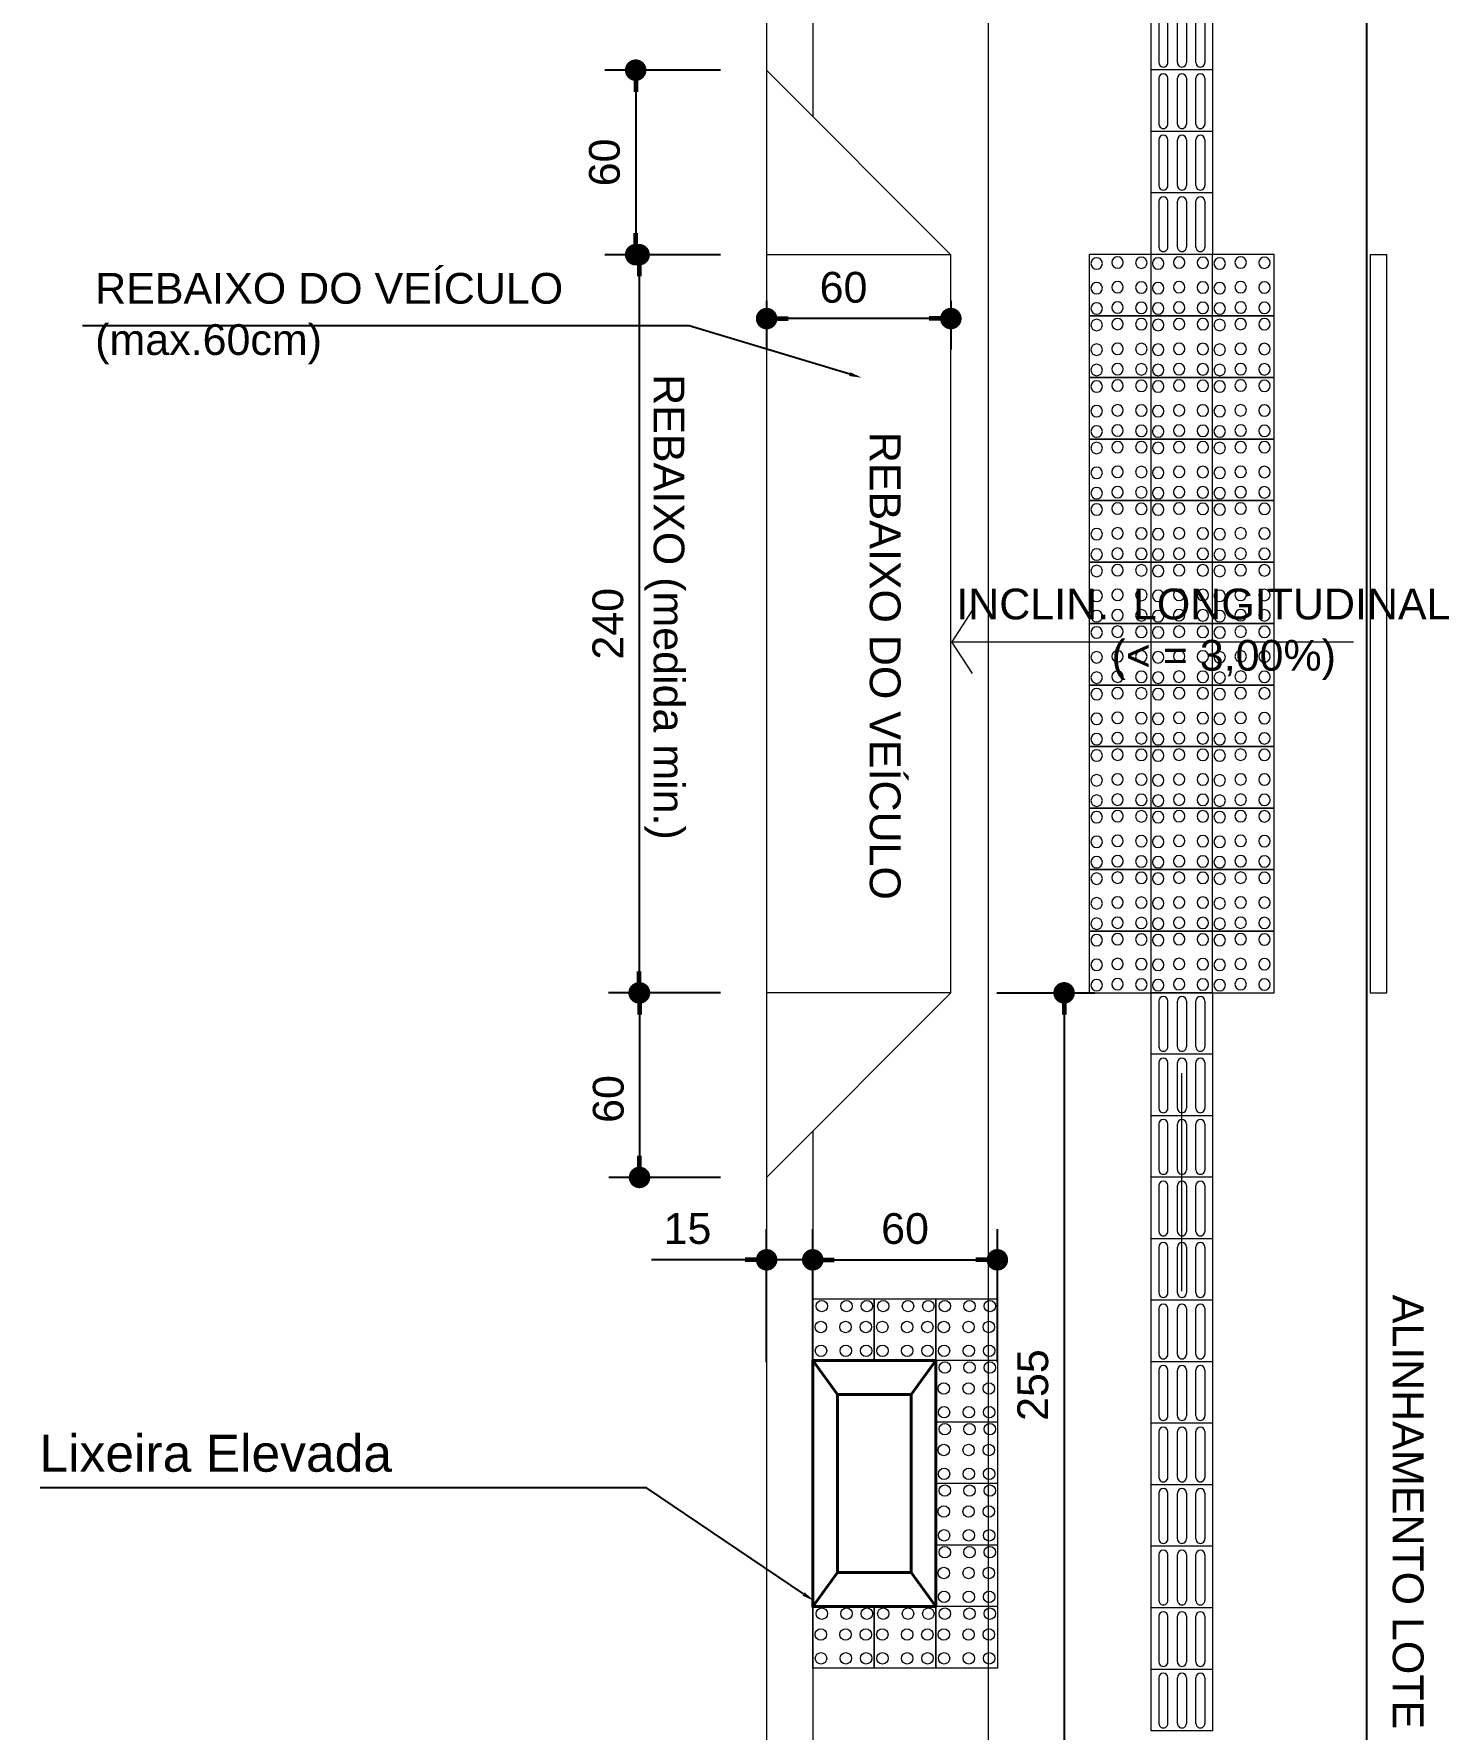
# Model space of a CAD drawing. Header units: millimetres. Extents: x 2084 to 63904, y -2368 to 2343.
# Drawn here: x 61986 to 62446, y -1380 to -829 of the extents above; entities that cross this region are included whole.
import ezdxf
from ezdxf import colors
from ezdxf.entities.mleader import LeaderData, LeaderLine
from ezdxf.math import Vec2, Vec3

# ---------------------------------------------------------------- set-up
doc = ezdxf.new("R2010")
doc.units = ezdxf.units.MM
doc.header["$PDMODE"] = 2
doc.layers.get('0').update_dxf_attribs({"color": 8})
doc.layers.get('Defpoints').update_dxf_attribs({"lineweight": 0})
for name, color, linetype, lineweight in [('BLOCOS', 1, 'Continuous', 5), ('COTAS', 1, 'Continuous', 0), ('P1', 1, 'Continuous', 5), ('P4', 4, 'Continuous', 40), ('P6', 6, 'Continuous', 60), ('PASSEIO PÚBLIOO', 252, 'Continuous', 13), ('PISO PODOTÁTIL-ALERTA', 1, 'Continuous', 5), ('TEXTO PADRÃO', 2, 'Continuous', 15)]:
    doc.layers.add(name, color=color, linetype=linetype, lineweight=lineweight)
doc.layers.add('LINHAS', color=3, linetype='Continuous')
doc.layers.add('TEXTO', color=2, linetype='Continuous')
doc.styles.get("Standard").update_dxf_attribs({"font": 'arial.ttf'})
doc.dimstyles.new('1-50', dxfattribs={"dimtxt": 10, "dimasz": 7, "dimexe": 10, "dimexo": 15, "dimgap": 5, "dimtad": 1, "dimdec": 0, "dimtxsty": 'Standard', "dimblk": 'DOT', "dimcen": 2.5, "dimclrd": 5, "dimclre": 5, "dimclrt": 7, "dimadec": 0, "dimazin": 0, "dimtfac": 1, "dimtdec": 0, "dimtmove": 0, "dimatfit": 3, "dimldrblk": 'DOT', "dimfxl": 10, "dimarcsym": 0})

# ---------------------------------------------------------------- blocks, each defined once
blk = doc.blocks.new('Piso tátil direcional')
for p, q in [((0, 0), (20, 0)), ((0, 0), (0, -20)), ((20, 0), (20, -20)), ((2.71, -2.52), (17.6, -2.52)), ((17.6, -5.44), (2.71, -5.44)), ((2.71, -8.54), (17.6, -8.54)), ((17.6, -11.46), (2.71, -11.46)), ((17.6, -14.56), (2.71, -14.56)), ((20, -20), (0, -20)), ((2.71, -17.48), (17.6, -17.48))]:
    blk.add_line(p, q)
for centre, start, end in [((2.71, -3.98), 90, 270), ((2.71, -3.98), 90, 270), ((17.6, -3.98), 270, 90), ((2.71, -10), 90, 270), ((2.71, -10), 90, 270), ((17.6, -10), 270, 90), ((2.71, -16.02), 90, 270), ((2.71, -16.02), 90, 270), ((17.6, -16.02), 270, 90)]:
    blk.add_arc(centre, 1.46, start, end)
blk = doc.blocks.new('DOT')
at = {"layer": 'P6', "color": 0, "linetype": 'ByBlock'}
blk.add_line((-0.5, 0), (-1, 0), dxfattribs=at)
at = {"layer": 'P6', "color": 0, "linetype": 'ByBlock', "const_width": 0.5}
blk.add_lwpolyline([(-0.25, 0, 1), (0.25, 0, 1)], format="xyb", close=True, dxfattribs=at)
blk = doc.blocks.new('*D50')
at = {"layer": 'COTAS', "color": 5, "lineweight": -2, "transparency": 16777216}
for p, q in [((62209.14, -1141), (62172.82, -1141)), ((62182.82, -1148), (62182.82, -1194)), ((62209.14, -1201), (62172.82, -1201))]:
    blk.add_line(p, q, dxfattribs=at)
at = {"layer": 'Defpoints', "color": 0, "transparency": 16777216}
for p in [(62224.14, -1141), (62182.82, -1201), (62224.14, -1201, 10)]:
    blk.add_point(p, dxfattribs=at)
at = {"layer": 'COTAS', "color": 5, "lineweight": -2, "transparency": 16777216, "xscale": 7, "yscale": 7, "zscale": 7}
for p, rotation in [((62182.82, -1141), 90), ((62182.82, -1201), 270)]:
    blk.add_blockref('DOT', p, dxfattribs=dict(at, rotation=rotation))
at = {"layer": 'COTAS', "color": 7, "transparency": 16777216, "insert": (62172.72, -1175.49), "char_height": 10, "attachment_point": 5, "rotation": 90}
blk.add_mtext('60', dxfattribs=at)
blk = doc.blocks.new('_DOT')
at = {"color": 0, "linetype": 'ByBlock', "lineweight": -2}
blk.add_line((-0.5, 0), (-1, 0), dxfattribs=at)
at = {"linetype": 'ByBlock', "lineweight": -2, "const_width": 0.5}
blk.add_lwpolyline([(-0.25, 0, 1), (0.25, 0, 1)], format="xyb", close=True, dxfattribs=at)
blk = doc.blocks.new('*D61')
at = {"layer": 'BLOCOS', "color": 5, "lineweight": -2, "transparency": 16777216}
for p, q in [((62224.14, -916), (62224.14, -931.77)), ((62284.03, -916), (62284.03, -931.77)), ((62277.03, -921.77), (62231.14, -921.77))]:
    blk.add_line(p, q, dxfattribs=at)
at = {"layer": 'Defpoints', "color": 0, "transparency": 16777216}
for p in [(62224.14, -901), (62284.03, -901), (62224.14, -921.77)]:
    blk.add_point(p, dxfattribs=at)
at = {"layer": 'BLOCOS', "color": 5, "lineweight": -2, "transparency": 16777216, "xscale": 7, "yscale": 7, "zscale": 7, "rotation": 180}
blk.add_blockref('DOT', (62224.14, -921.77), dxfattribs=at)
at = {"layer": 'BLOCOS', "color": 5, "lineweight": -2, "transparency": 16777216, "xscale": 7, "yscale": 7, "zscale": 7}
blk.add_blockref('DOT', (62284.03, -921.77), dxfattribs=at)
at = {"layer": 'BLOCOS', "color": 7, "transparency": 16777216, "insert": (62249.14, -911.66), "char_height": 10, "attachment_point": 5}
blk.add_mtext('60', dxfattribs=at)
blk = doc.blocks.new('*D51')
at = {"layer": 'COTAS', "color": 5, "lineweight": -2, "transparency": 16777216}
for p, q in [((62209.14, -901), (62172.69, -901)), ((62182.69, -908), (62182.69, -1134)), ((62209.14, -1141), (62172.69, -1141))]:
    blk.add_line(p, q, dxfattribs=at)
at = {"layer": 'Defpoints', "color": 0, "transparency": 16777216}
for p in [(62224.14, -901), (62182.69, -1141), (62224.14, -1141)]:
    blk.add_point(p, dxfattribs=at)
at = {"layer": 'COTAS', "color": 5, "lineweight": -2, "transparency": 16777216, "xscale": 7, "yscale": 7, "zscale": 7}
for p, rotation in [((62182.69, -901), 90), ((62182.69, -1141), 270)]:
    blk.add_blockref('DOT', p, dxfattribs=dict(at, rotation=rotation))
at = {"layer": 'COTAS', "color": 7, "transparency": 16777216, "insert": (62172.58, -1021), "char_height": 10, "attachment_point": 5, "rotation": 90}
blk.add_mtext('240', dxfattribs=at)
blk = doc.blocks.new('*D52')
at = {"layer": 'COTAS', "color": 5, "lineweight": -2, "transparency": 16777216}
for p, q in [((62209.14, -841), (62171.57, -841)), ((62181.57, -848), (62181.57, -894)), ((62209.14, -901), (62171.57, -901))]:
    blk.add_line(p, q, dxfattribs=at)
at = {"layer": 'Defpoints', "color": 0, "transparency": 16777216}
for p in [(62224.14, -841, 10), (62181.57, -901), (62224.14, -901, 10)]:
    blk.add_point(p, dxfattribs=at)
at = {"layer": 'COTAS', "color": 5, "lineweight": -2, "transparency": 16777216, "xscale": 7, "yscale": 7, "zscale": 7}
for p, rotation in [((62181.57, -841), 90), ((62181.57, -901), 270)]:
    blk.add_blockref('DOT', p, dxfattribs=dict(at, rotation=rotation))
at = {"layer": 'COTAS', "color": 7, "transparency": 16777216, "insert": (62171.46, -871), "char_height": 10, "attachment_point": 5, "rotation": 90}
blk.add_mtext('60', dxfattribs=at)
blk = doc.blocks.new('*D53')
at = {"layer": 'COTAS', "color": 5, "lineweight": -2, "transparency": 16777216}
for p, q in [((62239.14, -1261.03), (62239.14, -1217.79)), ((62299.14, -1261.03), (62299.14, -1217.79)), ((62246.14, -1227.79), (62292.14, -1227.79))]:
    blk.add_line(p, q, dxfattribs=at)
at = {"layer": 'Defpoints', "color": 0, "transparency": 16777216}
for p in [(62299.14, -1227.79), (62239.14, -1276.03), (62299.14, -1276.03)]:
    blk.add_point(p, dxfattribs=at)
at = {"layer": 'COTAS', "color": 5, "lineweight": -2, "transparency": 16777216, "xscale": 7, "yscale": 7, "zscale": 7, "rotation": 180}
blk.add_blockref('DOT', (62239.14, -1227.79), dxfattribs=at)
at = {"layer": 'COTAS', "color": 5, "lineweight": -2, "transparency": 16777216, "xscale": 7, "yscale": 7, "zscale": 7}
blk.add_blockref('DOT', (62299.14, -1227.79), dxfattribs=at)
at = {"layer": 'COTAS', "color": 7, "transparency": 16777216, "insert": (62269.14, -1217.68), "char_height": 10, "attachment_point": 5}
blk.add_mtext('60', dxfattribs=at)
blk = doc.blocks.new('*D63')
at = {"layer": 'COTAS', "color": 5, "lineweight": -2, "transparency": 16777216}
for p, q in [((62224.14, -1261.03), (62224.14, -1217.79)), ((62239.14, -1261.03), (62239.14, -1217.79)), ((62217.14, -1227.79), (62186.68, -1227.79)), ((62239.14, -1227.79), (62224.14, -1227.79)), ((62246.14, -1227.79), (62253.14, -1227.79))]:
    blk.add_line(p, q, dxfattribs=at)
at = {"layer": 'Defpoints', "color": 0, "transparency": 16777216}
for p in [(62224.14, -1227.79), (62224.14, -1276.03), (62239.14, -1276.03)]:
    blk.add_point(p, dxfattribs=at)
at = {"layer": 'COTAS', "color": 5, "lineweight": -2, "transparency": 16777216, "xscale": 7, "yscale": 7, "zscale": 7}
blk.add_blockref('DOT', (62224.14, -1227.79), dxfattribs=at)
at = {"layer": 'COTAS', "color": 5, "lineweight": -2, "transparency": 16777216, "xscale": 7, "yscale": 7, "zscale": 7, "rotation": 180}
blk.add_blockref('DOT', (62239.14, -1227.79), dxfattribs=at)
at = {"layer": 'COTAS', "color": 7, "transparency": 16777216, "insert": (62198.41, -1217.68), "char_height": 10, "attachment_point": 5}
blk.add_mtext('15', dxfattribs=at)
blk = doc.blocks.new('Piso tátil alerta')
for p, q in [((-20, 0), (0, 0)), ((-20, 0), (-20, -20)), ((0, 0), (0, -20)), ((0, -20), (-20, -20))]:
    blk.add_line(p, q)
for centre in [(-17.71, -2.43), (-10.91, -2.74), (-3.18, -2.67), (-17.71, -9.04), (-10.91, -9.34), (-3.18, -9.28), (-17.71, -17.08), (-10.91, -17.38), (-3.18, -17.32)]:
    blk.add_circle(centre, 1.86)
blk = doc.blocks.new('*D114')
at = {"layer": 'COTAS', "color": 5, "lineweight": -2, "transparency": 16777216}
for p, q in [((62299.03, -1141), (62330.84, -1141)), ((62320.84, -1148), (62320.84, -1389.03)), ((62299.03, -1396.03), (62330.84, -1396.03))]:
    blk.add_line(p, q, dxfattribs=at)
at = {"layer": 'Defpoints', "color": 0, "transparency": 16777216}
for p in [(62284.03, -1141, -10), (62284.03, -1396.03), (62320.84, -1396.03)]:
    blk.add_point(p, dxfattribs=at)
at = {"layer": 'COTAS', "color": 5, "lineweight": -2, "transparency": 16777216, "xscale": 7, "yscale": 7, "zscale": 7}
for p, rotation in [((62320.84, -1141), 90), ((62320.84, -1396.03), 270)]:
    blk.add_blockref('DOT', p, dxfattribs=dict(at, rotation=rotation))
at = {"layer": 'COTAS', "color": 7, "transparency": 16777216, "insert": (62310.73, -1268.52), "char_height": 10, "attachment_point": 5, "rotation": 90}
blk.add_mtext('255', dxfattribs=at)

msp = doc.modelspace()

# ---------------------------------------------------------------- linework, layer by layer
at = {"layer": 'BLOCOS'}
for points in [[(62291.03, -1016.5), (62284.39, -1026.85)], [(62291.03, -1037.2), (62284.39, -1026.85)]]:
    msp.add_lwpolyline(points, dxfattribs=at)
at = {"layer": 'COTAS'}
for p, q in [((62284.39, -1026.85), (62414.95, -1026.85)), ((62359.14, -1237.99), (62359.14, -1167.13))]:
    msp.add_line(p, q, dxfattribs=at)
at = {"layer": 'COTAS', "elevation": -10}
msp.add_lwpolyline([(62420.38, -1141), (62425.81, -1141), (62425.81, -901), (62420.38, -901)], close=True, dxfattribs=at)
at = {"layer": 'LINHAS'}
msp.add_line((62419.14, -692.23), (62419.14, -1542.93), dxfattribs=at)
at = {"layer": 'P1'}
for p, q in [((62224.14, -692.23), (62224.14, -1542.93)), ((62239.14, -692.23), (62239.14, -856.03)), ((62224.14, -841, -10), (62284.03, -901, -10)), ((62284.03, -901, -10), (62224.14, -901, -10)), ((62284.03, -1141, -10), (62284.03, -901, -10)), ((62284.03, -1141, -10), (62224.14, -1141, -10)), ((62224.14, -1201), (62284.03, -1141, -10)), ((62239.14, -1185.98), (62239.14, -1542.93))]:
    msp.add_line(p, q, dxfattribs=at)
at = {"layer": 'P4'}
for p, q in [((62239.14, -1260.53), (62247.16, -1271.58)), ((62279.14, -1260.53), (62271.12, -1271.58))]:
    msp.add_line(p, q, dxfattribs=at)
msp.add_lwpolyline([(62279.14, -1260.53), (62239.14, -1260.53), (62239.14, -1340.53), (62279.14, -1340.53)], close=True, dxfattribs=at)
for points in [[(62271.12, -1329.48), (62271.12, -1271.58), (62247.16, -1271.58), (62247.16, -1329.48)], [(62239.14, -1340.53), (62247.16, -1329.48), (62271.12, -1329.48), (62279.14, -1340.53)]]:
    msp.add_lwpolyline(points, dxfattribs=at)
at = {"layer": 'PASSEIO PÚBLIOO'}
msp.add_line((62296.12, -692.23), (62296.12, -1667.42), dxfattribs=at)

# ---------------------------------------------------------------- block references
at = {"layer": 'BLOCOS', "rotation": 270}
for p in [(62369.14, -820.93), (62369.14, -840.93), (62369.14, -860.93), (62369.14, -880.93), (62369.14, -1140.93), (62369.14, -1160.93), (62369.14, -1180.93), (62369.14, -1200.93), (62369.14, -1220.93), (62369.14, -1240.93), (62369.14, -1260.93), (62369.14, -1280.93), (62369.14, -1300.93), (62369.14, -1320.93), (62369.14, -1340.93), (62369.14, -1360.93)]:
    msp.add_blockref('Piso tátil direcional', p, dxfattribs=at)
at = {"layer": 'PISO PODOTÁTIL-ALERTA', "xscale": -1, "rotation": 180}
for p in [(62349.14, -920.93), (62369.14, -920.93), (62389.14, -920.93), (62349.14, -940.93), (62369.14, -940.93), (62389.14, -940.93), (62349.14, -960.93), (62369.14, -960.93), (62389.14, -960.93), (62349.14, -980.93), (62369.14, -980.93), (62389.14, -980.93), (62349.14, -1000.93), (62369.14, -1000.93), (62389.14, -1000.93), (62349.14, -1020.93), (62369.14, -1020.93), (62389.14, -1020.93), (62349.14, -1040.93), (62369.14, -1040.93), (62389.14, -1040.93), (62349.14, -1060.93), (62369.14, -1060.93), (62389.14, -1060.93), (62349.14, -1080.93), (62369.14, -1080.93), (62389.14, -1080.93), (62349.14, -1100.93), (62369.14, -1100.93), (62389.14, -1100.93), (62349.14, -1120.93), (62369.14, -1120.93), (62389.14, -1120.93), (62349.14, -1140.93), (62369.14, -1140.93), (62389.14, -1140.93)]:
    msp.add_blockref('Piso tátil alerta', p, dxfattribs=at)
at = {"layer": 'PISO PODOTÁTIL-ALERTA', "rotation": 270}
for p in [(62259.14, -1260.53), (62279.14, -1260.53), (62299.14, -1260.53), (62299.14, -1280.53), (62299.14, -1300.53), (62299.14, -1320.53), (62299.14, -1340.53), (62259.14, -1360.53), (62279.14, -1360.53), (62299.14, -1360.53)]:
    msp.add_blockref('Piso tátil alerta', p, dxfattribs=at)

# ---------------------------------------------------------------- texts
at = {"layer": 'TEXTO', "char_height": 10, "width": 935.5662, "attachment_point": 1}
for s, insert in [('REBAIXO DO VEÍCULO\\P\\pt90;(max.60cm) ', (62005.86, -906.93)), ('INCLIN.  LONGITUDINAL\\P             (< = 3,00%)', (62285.8, -1009.57))]:
    msp.add_mtext(s, dxfattribs=dict(at, insert=insert))
at = {"layer": 'TEXTO', "char_height": 10, "width": 935.5662, "attachment_point": 1, "rotation": 270}
for s, insert in [('REBAIXO (medida min.)', (62197.4, -939.86, -10)), ('REBAIXO DO VEÍCULO', (62267.68, -958.62, -10)), ('ALINHAMENTO LOTE ', (62437.7, -1239.13))]:
    msp.add_mtext(s, dxfattribs=dict(at, insert=insert))
at = {"layer": 'TEXTO PADRÃO', "insert": (61973.77, -1284.67), "char_height": 12, "width": 129.3046, "attachment_point": 1}
msp.add_mtext('   Lixeira Elevada', dxfattribs=at)

# ---------------------------------------------------------------- dimensions: what is measured, and where the dimension line sits
at = {"layer": 'BLOCOS'}
dim = msp.add_linear_dim(base=(62224.14, -921.77, -10), p1=(62284.03, -901, -10), p2=(62224.14, -901, -10), dimstyle='1-50', override={"dimblk": 'DOT', "dimldrblk": 'DOT', "dimfxl": 5}, dxfattribs=at)
dim.commit()
dim.dimension.update_dxf_attribs({"geometry": '*D61', "text_midpoint": (62249.14, -921.77, -10), "dimtype": 160})
at = {"layer": 'COTAS'}
for base, p1, p2, angle, picture, middle in [((62181.57, -901, -20), (62224.14, -841, -10), (62224.14, -901, -10), 270, '*D52', (62171.46, -871, -20)), ((62182.69, -1141, -10), (62224.14, -901, -10), (62224.14, -1141, -10), 270, '*D51', (62172.58, -1021, -10)), ((62320.84, -1396.03), (62284.03, -1141, -10), (62284.03, -1396.03), 90, '*D114', (62310.73, -1268.52))]:
    dim = msp.add_linear_dim(base=base, p1=p1, p2=p2, angle=angle, dimstyle='1-50', override={"dimblk": 'DOT', "dimldrblk": 'DOT', "dimfxl": 5}, dxfattribs=at)
    dim.commit()
    dim.dimension.update_dxf_attribs({"geometry": picture, "text_midpoint": middle})
dim = msp.add_linear_dim(base=(62182.82, -1201, -10), p1=(62224.14, -1141, -10), p2=(62224.14, -1201), angle=270, dimstyle='1-50', override={"dimblk": 'DOT', "dimldrblk": 'DOT', "dimfxl": 5}, dxfattribs=at)
dim.commit()
dim.dimension.update_dxf_attribs({"geometry": '*D50', "text_midpoint": (62182.82, -1175.49, -10), "dimtype": 160})
for base, p2, picture, middle in [((62224.14, -1227.79), (62224.14, -1276.03), '*D63', (62198.41, -1217.68)), ((62299.14, -1227.79), (62299.14, -1276.03), '*D53', (62269.14, -1217.68))]:
    dim = msp.add_linear_dim(base=base, p1=(62239.14, -1276.03), p2=p2, dimstyle='1-50', override={"dimblk": 'DOT', "dimldrblk": 'DOT', "dimfxl": 5}, dxfattribs=at)
    dim.commit()
    dim.dimension.update_dxf_attribs({"geometry": picture, "text_midpoint": middle})

# ---------------------------------------------------------------- leaders
ml = msp.add_multileader_mtext('Standard', dxfattribs=at)
ml.set_content('', color=256)
ml.set_leader_properties()
ml.build(insert=Vec2(0, 0))
ml.multileader.update_dxf_attribs({"dogleg_length": 197.15})
ctx = ml.context
ctx.base_point, ctx.plane_origin = Vec3(61997.75, -924.14, 10), Vec3(62255, -940.97, 10)
notes = []
notes.append((ctx, [(0, (1, 1, 0), (62198.91, -924.14, 10), (-1, 0), 197.15, [(0, [(62255, -940.97, 10)], 0, [])])]))
ctx.mtext.insert, ctx.mtext.flow_direction = Vec3(61999.75, -922.14, 10), 5
ml = msp.add_multileader_mtext('Standard', dxfattribs=at)
ml.set_content('', color=256)
ml.set_leader_properties()
ml.build(insert=Vec2(0, 0))
ml.multileader.update_dxf_attribs({"dogleg_length": 197.15})
ctx = ml.context
ctx.base_point, ctx.plane_origin = Vec3(61983.94, -1301.88, 20), Vec3(62241.19, -1318.71, 20)
notes.append((ctx, [(0, (1, 1, 0), (62185.09, -1301.88, 20), (-1, 0), 197.15, [(0, [(62239.47, -1338.65, 20)], 0, [])])]))
ctx.mtext.insert, ctx.mtext.flow_direction = Vec3(61985.94, -1299.88, 20), 5
for ctx, leaders in notes:
    for number, flags, end, landing, length, lines in leaders:
        leader = LeaderData()
        leader.index, (leader.has_last_leader_line, leader.has_dogleg_vector, leader.attachment_direction) = number, flags
        leader.last_leader_point, leader.dogleg_vector, leader.dogleg_length = Vec3(end), Vec3(landing), length
        for number, points, colour, breaks in lines:
            line = LeaderLine()
            line.index, line.vertices, line.color, line.breaks = number, Vec3.list(points), colors.encode_raw_color(colour), breaks
            leader.lines.append(line)
        ctx.leaders.append(leader)

doc.saveas('drawing.dxf')
